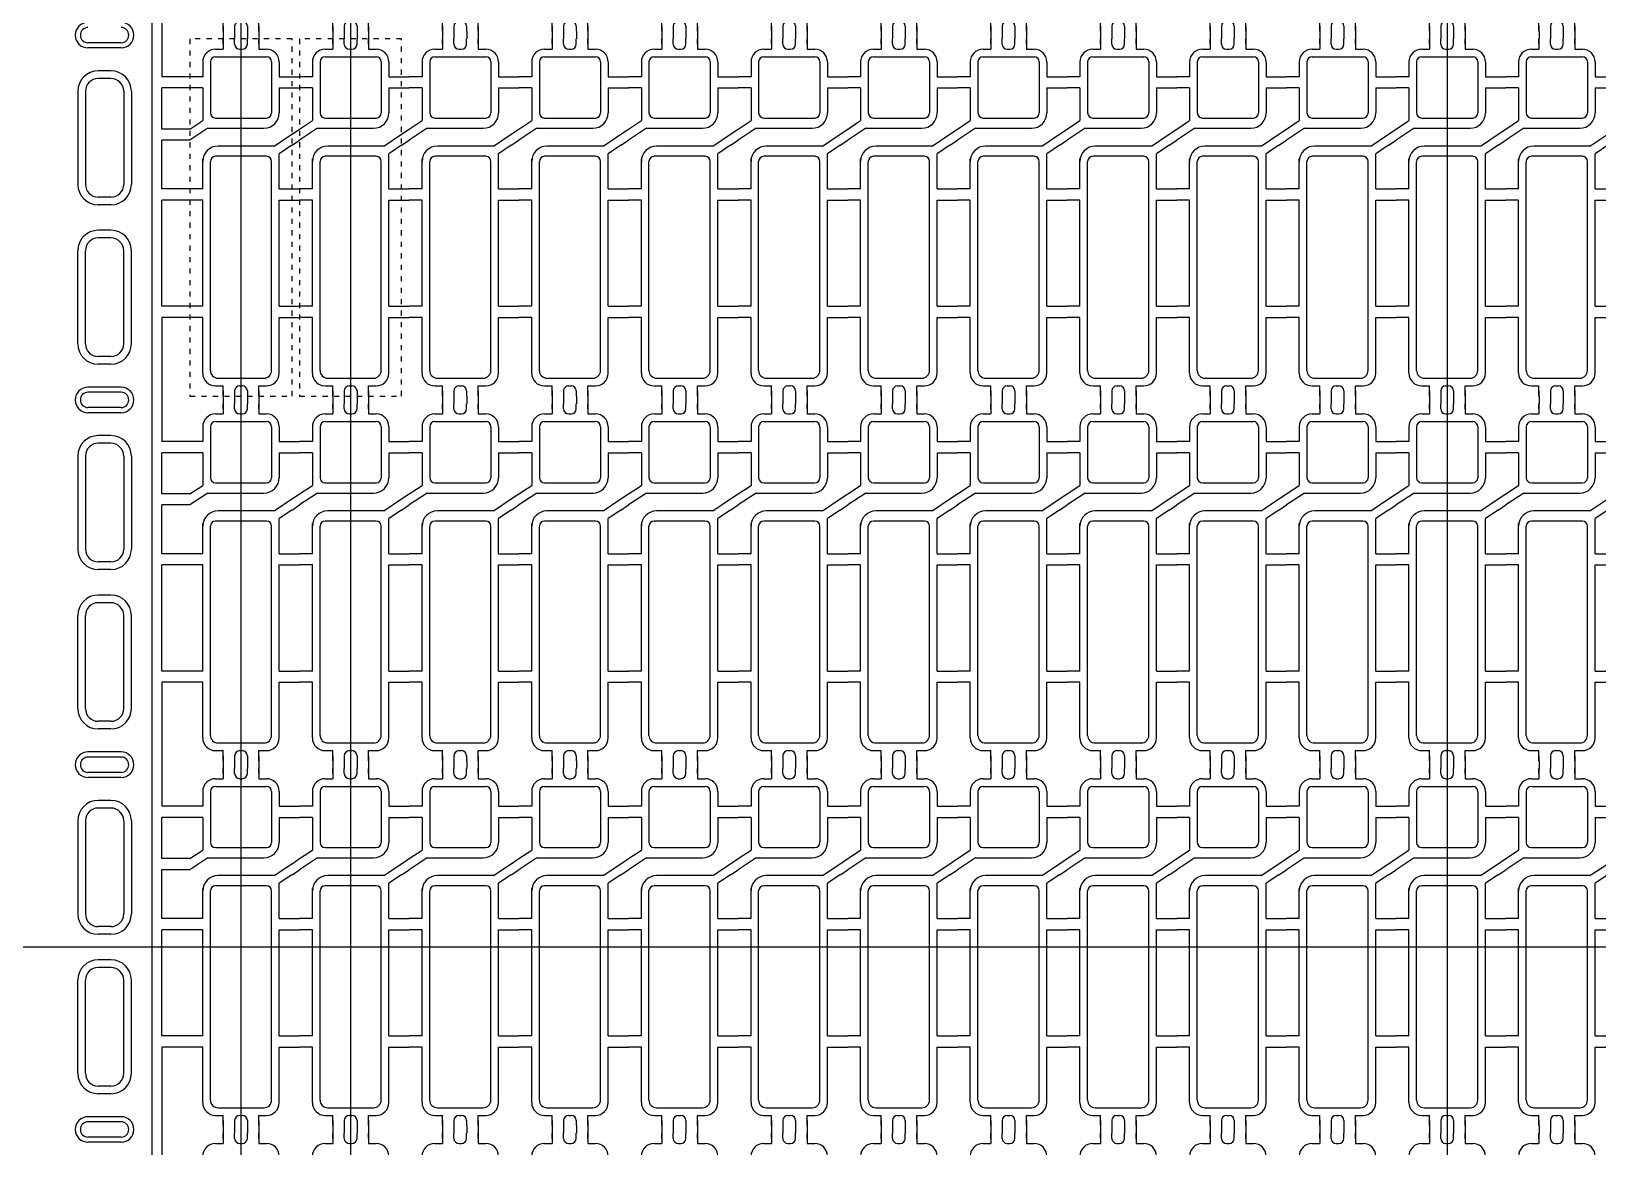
# Model space of a CAD drawing. Header units: millimetres. Extents: x -969 to -640, y 747 to 954.
# Drawn here: x -838.56 to -807.85, y 883.2 to 905.07 of the extents above; entities that cross this region are included whole.
import ezdxf

# ---------------------------------------------------------------- set-up
doc = ezdxf.new("R2010")
doc.units = ezdxf.units.MM
for name, pattern in [('CENTER', [10.16, 6.35, -1.27, 1.27, -1.27]), ('DOT2', [0.125, 0, -0.125]), ('HIDDEN', [1.905, 1.27, -0.635])]:
    doc.linetypes.add(name, pattern=pattern)
for name, color, linetype in [('1', 3, 'Continuous'), ('6', 6, 'Continuous'), ('b etching', 1, 'Continuous'), ('CEN', 8, 'CENTER'), ('HID', 1, 'HIDDEN')]:
    doc.layers.add(name, color=color, linetype=linetype)

# ---------------------------------------------------------------- blocks, each defined once
blk = doc.blocks.new('e1')
at = {"layer": '1', "linetype": 'ByBlock'}
for p, q in [((-947.208, 906.381), (-947.058, 906.381)), ((-946.833, 906.481), (-946.833, 906.581)), ((-946.733, 906.381), (-946.683, 906.381)), ((-946.583, 906.481), (-946.583, 906.581)), ((-947.708, 904.814), (-947.458, 904.981)), ((-947.358, 904.831), (-947.708, 904.597)), ((-946.058, 904.481), (-945.708, 904.714)), ((-945.708, 904.497), (-945.958, 904.331)), ((-947.208, 899.781), (-947.058, 899.781)), ((-946.833, 899.681), (-946.833, 899.581)), ((-946.733, 899.781), (-946.683, 899.781)), ((-946.583, 899.681), (-946.583, 899.581))]:
    blk.add_line(p, q, dxfattribs=at)
at = {"layer": '1'}
for p, q in [((-947.058, 906.581), (-947.058, 906.481)), ((-947.058, 906.481), (-947.058, 906.581)), ((-947.058, 906.581), (-947.058, 906.381)), ((-946.358, 906.581), (-946.358, 906.481)), ((-946.358, 906.481), (-946.358, 906.581)), ((-946.358, 906.581), (-946.358, 906.381)), ((-946.358, 906.381), (-946.208, 906.381)), ((-947.458, 906.131), (-947.458, 905.841)), ((-945.958, 906.131), (-945.958, 905.841)), ((-947.458, 905.841), (-947.708, 905.841)), ((-945.958, 905.841), (-945.708, 905.841)), ((-947.458, 905.621), (-947.708, 905.621)), ((-947.458, 905.621), (-947.458, 904.981)), ((-945.958, 905.621), (-945.958, 905.131)), ((-945.958, 905.621), (-945.708, 905.621)), ((-947.358, 904.831), (-946.258, 904.831)), ((-946.058, 904.481), (-947.158, 904.481)), ((-947.458, 903.641), (-947.458, 904.231)), ((-945.958, 903.641), (-945.958, 904.331)), ((-947.458, 903.641), (-947.708, 903.641)), ((-945.958, 903.641), (-945.708, 903.641)), ((-947.458, 903.421), (-947.708, 903.421)), ((-947.458, 901.341), (-947.458, 903.421)), ((-945.958, 901.341), (-945.958, 903.421)), ((-945.958, 903.421), (-945.708, 903.421)), ((-947.458, 901.341), (-947.708, 901.341)), ((-947.458, 901.121), (-947.708, 901.121)), ((-947.458, 900.031), (-947.458, 901.121)), ((-945.958, 901.341), (-945.708, 901.341)), ((-945.958, 900.031), (-945.958, 901.121)), ((-945.958, 901.121), (-945.708, 901.121)), ((-947.058, 899.581), (-947.058, 899.781)), ((-947.058, 899.581), (-947.058, 899.681)), ((-947.058, 899.681), (-947.058, 899.581)), ((-946.358, 899.781), (-946.208, 899.781)), ((-946.358, 899.581), (-946.358, 899.781)), ((-946.358, 899.581), (-946.358, 899.681)), ((-946.358, 899.681), (-946.358, 899.581))]:
    blk.add_line(p, q, dxfattribs=at)
for centre, radius, start, end in [((-947.208, 906.131), 0.25, 90, 180), ((-946.208, 906.131), 0.25, 0, 90), ((-946.258, 905.131), 0.3, 270, 0), ((-947.158, 904.181), 0.3, 90, 180), ((-947.208, 900.031), 0.25, 180, 270), ((-946.208, 900.031), 0.25, 270, 0)]:
    blk.add_arc(centre, radius, start, end, dxfattribs=at)
at = {"layer": '1', "linetype": 'ByBlock'}
for centre, start, end in [((-946.733, 906.481), 180, 270), ((-946.683, 906.481), 270, 0), ((-946.733, 899.681), 90, 180), ((-946.683, 899.681), 0, 90)]:
    blk.add_arc(centre, 0.1, start, end, dxfattribs=at)
blk = doc.blocks.new('e2')
at = {"layer": 'b etching', "linetype": 'ByBlock'}
for p, q in [((-947.308, 906.131), (-947.308, 905.131)), ((-947.208, 906.231), (-946.208, 906.231)), ((-946.108, 906.131), (-946.108, 905.131)), ((-947.208, 905.031), (-946.208, 905.031)), ((-947.308, 900.081), (-947.308, 904.181)), ((-946.208, 904.281), (-947.208, 904.281)), ((-946.108, 900.081), (-946.108, 904.181)), ((-947.158, 899.931), (-946.258, 899.931))]:
    blk.add_line(p, q, dxfattribs=at)
for centre, radius, start, end in [((-947.208, 906.131), 0.1, 90, 180), ((-946.208, 906.131), 0.1, 360, 90), ((-947.208, 905.131), 0.1, 180, 270), ((-946.208, 905.131), 0.1, 270, 360), ((-947.208, 904.181), 0.1, 90, 180), ((-946.208, 904.181), 0.1, 0, 90), ((-947.158, 900.081), 0.15, 180, 270), ((-946.258, 900.081), 0.15, 270, 0)]:
    blk.add_arc(centre, radius, start, end, dxfattribs=at)

msp = doc.modelspace()

# ---------------------------------------------------------------- linework, layer by layer
at = {"layer": '1', "linetype": 'ByBlock'}
for p, q in [((-835.9986804, 906.60640189), (-835.9986804, 904.17640189)), ((-834.7986804, 905.06640189), (-834.7986804, 904.91640189)), ((-834.5736804, 905.06640189), (-834.5736804, 904.91640189)), ((-834.3236804, 905.06640189), (-834.3236804, 904.91640189)), ((-834.0986804, 905.06640189), (-834.0986804, 904.91640189)), ((-832.6486804, 905.06640189), (-832.6486804, 904.91640189)), ((-832.4236804, 905.06640189), (-832.4236804, 904.91640189)), ((-832.1736804, 905.06640189), (-832.1736804, 904.91640189)), ((-831.9486804, 905.06640189), (-831.9486804, 904.91640189)), ((-830.4986804, 905.06640189), (-830.4986804, 904.91640189)), ((-830.2736804, 905.06640189), (-830.2736804, 904.91640189)), ((-830.0236804, 905.06640189), (-830.0236804, 904.91640189)), ((-829.7986804, 905.06640189), (-829.7986804, 904.91640189)), ((-828.3486804, 905.06640189), (-828.3486804, 904.91640189)), ((-828.1236804, 905.06640189), (-828.1236804, 904.91640189)), ((-827.8736804, 905.06640189), (-827.8736804, 904.91640189)), ((-827.6486804, 905.06640189), (-827.6486804, 904.91640189)), ((-826.1986804, 905.06640189), (-826.1986804, 904.91640189)), ((-825.9736804, 905.06640189), (-825.9736804, 904.91640189)), ((-825.7236804, 905.06640189), (-825.7236804, 904.91640189)), ((-825.4986804, 905.06640189), (-825.4986804, 904.91640189)), ((-824.0486804, 905.06640189), (-824.0486804, 904.91640189)), ((-823.8236804, 905.06640189), (-823.8236804, 904.91640189)), ((-823.5736804, 905.06640189), (-823.5736804, 904.91640189)), ((-823.3486804, 905.06640189), (-823.3486804, 904.91640189)), ((-821.8986804, 905.06640189), (-821.8986804, 904.91640189)), ((-821.6736804, 905.06640189), (-821.6736804, 904.91640189)), ((-821.4236804, 905.06640189), (-821.4236804, 904.91640189)), ((-821.1986804, 905.06640189), (-821.1986804, 904.91640189)), ((-819.7486804, 905.06640189), (-819.7486804, 904.91640189)), ((-819.5236804, 905.06640189), (-819.5236804, 904.91640189)), ((-819.2736804, 905.06640189), (-819.2736804, 904.91640189)), ((-819.0486804, 905.06640189), (-819.0486804, 904.91640189)), ((-817.5986804, 905.06640189), (-817.5986804, 904.91640189)), ((-817.3736804, 905.06640189), (-817.3736804, 904.91640189)), ((-817.1236804, 905.06640189), (-817.1236804, 904.91640189)), ((-816.8986804, 905.06640189), (-816.8986804, 904.91640189)), ((-815.4486804, 905.06640189), (-815.4486804, 904.91640189)), ((-815.2236804, 905.06640189), (-815.2236804, 904.91640189)), ((-814.9736804, 905.06640189), (-814.9736804, 904.91640189)), ((-814.7486804, 905.06640189), (-814.7486804, 904.91640189)), ((-813.2986804, 905.06640189), (-813.2986804, 904.91640189)), ((-813.0736804, 905.06640189), (-813.0736804, 904.91640189)), ((-812.8236804, 905.06640189), (-812.8236804, 904.91640189)), ((-812.5986804, 905.06640189), (-812.5986804, 904.91640189)), ((-811.1486804, 905.06640189), (-811.1486804, 904.91640189)), ((-810.9236804, 905.06640189), (-810.9236804, 904.91640189)), ((-810.6736804, 905.06640189), (-810.6736804, 904.91640189)), ((-810.4486804, 905.06640189), (-810.4486804, 904.91640189)), ((-808.9986804, 905.06640189), (-808.9986804, 904.91640189)), ((-808.7736804, 905.06640189), (-808.7736804, 904.91640189)), ((-808.5236804, 905.06640189), (-808.5236804, 904.91640189)), ((-808.2986804, 905.06640189), (-808.2986804, 904.91640189)), ((-835.4486804, 904.17640189), (-835.9986804, 904.17640189)), ((-833.4486804, 904.17640189), (-833.2986804, 904.17640189)), ((-831.2986804, 904.17640189), (-831.1486804, 904.17640189)), ((-829.1486804, 904.17640189), (-828.9986804, 904.17640189)), ((-826.9986804, 904.17640189), (-826.8486804, 904.17640189)), ((-824.8486804, 904.17640189), (-824.6986804, 904.17640189)), ((-822.6986804, 904.17640189), (-822.5486804, 904.17640189)), ((-820.5486804, 904.17640189), (-820.3986804, 904.17640189)), ((-818.3986804, 904.17640189), (-818.2486804, 904.17640189)), ((-816.2486804, 904.17640189), (-816.0986804, 904.17640189)), ((-814.0986804, 904.17640189), (-813.9486804, 904.17640189)), ((-811.9486804, 904.17640189), (-811.7986804, 904.17640189)), ((-809.7986804, 904.17640189), (-809.6486804, 904.17640189)), ((-835.4486804, 903.95640189), (-835.9986804, 903.95640189)), ((-835.9986804, 903.14973522), (-835.9986804, 903.95640189)), ((-833.4486804, 903.95640189), (-833.2986804, 903.95640189)), ((-831.2986804, 903.95640189), (-831.1486804, 903.95640189)), ((-829.1486804, 903.95640189), (-828.9986804, 903.95640189)), ((-826.9986804, 903.95640189), (-826.8486804, 903.95640189)), ((-824.8486804, 903.95640189), (-824.6986804, 903.95640189)), ((-822.6986804, 903.95640189), (-822.5486804, 903.95640189)), ((-820.5486804, 903.95640189), (-820.3986804, 903.95640189)), ((-818.3986804, 903.95640189), (-818.2486804, 903.95640189)), ((-816.2486804, 903.95640189), (-816.0986804, 903.95640189)), ((-814.0986804, 903.95640189), (-813.9486804, 903.95640189)), ((-811.9486804, 903.95640189), (-811.7986804, 903.95640189)), ((-809.7986804, 903.95640189), (-809.6486804, 903.95640189)), ((-835.4486804, 903.14973522), (-835.9986804, 903.14973522)), ((-835.9986804, 901.97640189), (-835.9986804, 902.93306855)), ((-835.4486804, 902.93306855), (-835.9986804, 902.93306855)), ((-833.4486804, 903.04973522), (-833.2986804, 903.14973522)), ((-833.4486804, 902.83306855), (-833.2986804, 902.93306855)), ((-831.2986804, 903.04973522), (-831.1486804, 903.14973522)), ((-831.2986804, 902.83306855), (-831.1486804, 902.93306855)), ((-829.1486804, 903.04973522), (-828.9986804, 903.14973522)), ((-829.1486804, 902.83306855), (-828.9986804, 902.93306855)), ((-826.9986804, 903.04973522), (-826.8486804, 903.14973522)), ((-826.9986804, 902.83306855), (-826.8486804, 902.93306855)), ((-824.8486804, 903.04973522), (-824.6986804, 903.14973522)), ((-824.8486804, 902.83306855), (-824.6986804, 902.93306855)), ((-822.6986804, 903.04973522), (-822.5486804, 903.14973522)), ((-822.6986804, 902.83306855), (-822.5486804, 902.93306855)), ((-820.5486804, 903.04973522), (-820.3986804, 903.14973522)), ((-820.5486804, 902.83306855), (-820.3986804, 902.93306855)), ((-818.3986804, 903.04973522), (-818.2486804, 903.14973522)), ((-818.3986804, 902.83306855), (-818.2486804, 902.93306855)), ((-816.2486804, 903.04973522), (-816.0986804, 903.14973522)), ((-816.2486804, 902.83306855), (-816.0986804, 902.93306855)), ((-814.0986804, 903.04973522), (-813.9486804, 903.14973522)), ((-814.0986804, 902.83306855), (-813.9486804, 902.93306855)), ((-811.9486804, 903.04973522), (-811.7986804, 903.14973522)), ((-811.9486804, 902.83306855), (-811.7986804, 902.93306855)), ((-809.7986804, 903.04973522), (-809.6486804, 903.14973522)), ((-809.7986804, 902.83306855), (-809.6486804, 902.93306855)), ((-835.4486804, 901.97640189), (-835.9986804, 901.97640189)), ((-835.9986804, 899.67640189), (-835.9986804, 901.75640189)), ((-835.4486804, 901.75640189), (-835.9986804, 901.75640189)), ((-833.4486804, 901.97640189), (-833.2986804, 901.97640189)), ((-833.4486804, 901.75640189), (-833.2986804, 901.75640189)), ((-831.2986804, 901.97640189), (-831.1486804, 901.97640189)), ((-831.2986804, 901.75640189), (-831.1486804, 901.75640189)), ((-829.1486804, 901.97640189), (-828.9986804, 901.97640189)), ((-829.1486804, 901.75640189), (-828.9986804, 901.75640189)), ((-826.9986804, 901.97640189), (-826.8486804, 901.97640189)), ((-826.9986804, 901.75640189), (-826.8486804, 901.75640189)), ((-824.8486804, 901.97640189), (-824.6986804, 901.97640189)), ((-824.8486804, 901.75640189), (-824.6986804, 901.75640189)), ((-822.6986804, 901.97640189), (-822.5486804, 901.97640189)), ((-822.6986804, 901.75640189), (-822.5486804, 901.75640189)), ((-820.5486804, 901.97640189), (-820.3986804, 901.97640189)), ((-820.5486804, 901.75640189), (-820.3986804, 901.75640189)), ((-818.3986804, 901.97640189), (-818.2486804, 901.97640189)), ((-818.3986804, 901.75640189), (-818.2486804, 901.75640189)), ((-816.2486804, 901.97640189), (-816.0986804, 901.97640189)), ((-816.2486804, 901.75640189), (-816.0986804, 901.75640189)), ((-814.0986804, 901.97640189), (-813.9486804, 901.97640189)), ((-814.0986804, 901.75640189), (-813.9486804, 901.75640189)), ((-811.9486804, 901.97640189), (-811.7986804, 901.97640189)), ((-811.9486804, 901.75640189), (-811.7986804, 901.75640189)), ((-809.7986804, 901.97640189), (-809.6486804, 901.97640189)), ((-809.7986804, 901.75640189), (-809.6486804, 901.75640189)), ((-835.4486804, 899.67640189), (-835.9986804, 899.67640189)), ((-833.4486804, 899.67640189), (-833.2986804, 899.67640189)), ((-831.2986804, 899.67640189), (-831.1486804, 899.67640189)), ((-829.1486804, 899.67640189), (-828.9986804, 899.67640189)), ((-826.9986804, 899.67640189), (-826.8486804, 899.67640189)), ((-824.8486804, 899.67640189), (-824.6986804, 899.67640189)), ((-822.6986804, 899.67640189), (-822.5486804, 899.67640189)), ((-820.5486804, 899.67640189), (-820.3986804, 899.67640189)), ((-818.3986804, 899.67640189), (-818.2486804, 899.67640189)), ((-816.2486804, 899.67640189), (-816.0986804, 899.67640189)), ((-814.0986804, 899.67640189), (-813.9486804, 899.67640189)), ((-811.9486804, 899.67640189), (-811.7986804, 899.67640189)), ((-809.7986804, 899.67640189), (-809.6486804, 899.67640189)), ((-835.4486804, 899.45640189), (-835.9986804, 899.45640189)), ((-835.9986804, 899.45640189), (-835.9986804, 897.02640189)), ((-833.4486804, 899.45640189), (-833.2986804, 899.45640189)), ((-831.2986804, 899.45640189), (-831.1486804, 899.45640189)), ((-829.1486804, 899.45640189), (-828.9986804, 899.45640189)), ((-826.9986804, 899.45640189), (-826.8486804, 899.45640189)), ((-824.8486804, 899.45640189), (-824.6986804, 899.45640189)), ((-822.6986804, 899.45640189), (-822.5486804, 899.45640189)), ((-820.5486804, 899.45640189), (-820.3986804, 899.45640189)), ((-818.3986804, 899.45640189), (-818.2486804, 899.45640189)), ((-816.2486804, 899.45640189), (-816.0986804, 899.45640189)), ((-814.0986804, 899.45640189), (-813.9486804, 899.45640189)), ((-811.9486804, 899.45640189), (-811.7986804, 899.45640189)), ((-809.7986804, 899.45640189), (-809.6486804, 899.45640189)), ((-834.7986804, 897.91640189), (-834.7986804, 897.76640189)), ((-834.5736804, 897.91640189), (-834.5736804, 897.76640189)), ((-834.3236804, 897.91640189), (-834.3236804, 897.76640189)), ((-834.0986804, 897.91640189), (-834.0986804, 897.76640189)), ((-832.6486804, 897.91640189), (-832.6486804, 897.76640189)), ((-832.4236804, 897.91640189), (-832.4236804, 897.76640189)), ((-832.1736804, 897.91640189), (-832.1736804, 897.76640189)), ((-831.9486804, 897.91640189), (-831.9486804, 897.76640189)), ((-830.4986804, 897.91640189), (-830.4986804, 897.76640189)), ((-830.2736804, 897.91640189), (-830.2736804, 897.76640189)), ((-830.0236804, 897.91640189), (-830.0236804, 897.76640189)), ((-829.7986804, 897.91640189), (-829.7986804, 897.76640189)), ((-828.3486804, 897.91640189), (-828.3486804, 897.76640189)), ((-828.1236804, 897.91640189), (-828.1236804, 897.76640189)), ((-827.8736804, 897.91640189), (-827.8736804, 897.76640189)), ((-827.6486804, 897.91640189), (-827.6486804, 897.76640189)), ((-826.1986804, 897.91640189), (-826.1986804, 897.76640189)), ((-825.9736804, 897.91640189), (-825.9736804, 897.76640189)), ((-825.7236804, 897.91640189), (-825.7236804, 897.76640189)), ((-825.4986804, 897.91640189), (-825.4986804, 897.76640189)), ((-824.0486804, 897.91640189), (-824.0486804, 897.76640189)), ((-823.8236804, 897.91640189), (-823.8236804, 897.76640189)), ((-823.5736804, 897.91640189), (-823.5736804, 897.76640189)), ((-823.3486804, 897.91640189), (-823.3486804, 897.76640189)), ((-821.8986804, 897.91640189), (-821.8986804, 897.76640189)), ((-821.6736804, 897.91640189), (-821.6736804, 897.76640189)), ((-821.4236804, 897.91640189), (-821.4236804, 897.76640189)), ((-821.1986804, 897.91640189), (-821.1986804, 897.76640189)), ((-819.7486804, 897.91640189), (-819.7486804, 897.76640189)), ((-819.5236804, 897.91640189), (-819.5236804, 897.76640189)), ((-819.2736804, 897.91640189), (-819.2736804, 897.76640189)), ((-819.0486804, 897.91640189), (-819.0486804, 897.76640189)), ((-817.5986804, 897.91640189), (-817.5986804, 897.76640189)), ((-817.3736804, 897.91640189), (-817.3736804, 897.76640189)), ((-817.1236804, 897.91640189), (-817.1236804, 897.76640189)), ((-816.8986804, 897.91640189), (-816.8986804, 897.76640189)), ((-815.4486804, 897.91640189), (-815.4486804, 897.76640189)), ((-815.2236804, 897.91640189), (-815.2236804, 897.76640189)), ((-814.9736804, 897.91640189), (-814.9736804, 897.76640189)), ((-814.7486804, 897.91640189), (-814.7486804, 897.76640189)), ((-813.2986804, 897.91640189), (-813.2986804, 897.76640189)), ((-813.0736804, 897.91640189), (-813.0736804, 897.76640189)), ((-812.8236804, 897.91640189), (-812.8236804, 897.76640189)), ((-812.5986804, 897.91640189), (-812.5986804, 897.76640189)), ((-811.1486804, 897.91640189), (-811.1486804, 897.76640189)), ((-810.9236804, 897.91640189), (-810.9236804, 897.76640189)), ((-810.6736804, 897.91640189), (-810.6736804, 897.76640189)), ((-810.4486804, 897.91640189), (-810.4486804, 897.76640189)), ((-808.9986804, 897.91640189), (-808.9986804, 897.76640189)), ((-808.7736804, 897.91640189), (-808.7736804, 897.76640189)), ((-808.5236804, 897.91640189), (-808.5236804, 897.76640189)), ((-808.2986804, 897.91640189), (-808.2986804, 897.76640189)), ((-835.4486804, 897.02640189), (-835.9986804, 897.02640189)), ((-835.4486804, 896.80640189), (-835.9986804, 896.80640189)), ((-835.9986804, 895.99973522), (-835.9986804, 896.80640189)), ((-833.4486804, 897.02640189), (-833.2986804, 897.02640189)), ((-833.4486804, 896.80640189), (-833.2986804, 896.80640189)), ((-831.2986804, 897.02640189), (-831.1486804, 897.02640189)), ((-831.2986804, 896.80640189), (-831.1486804, 896.80640189)), ((-829.1486804, 897.02640189), (-828.9986804, 897.02640189)), ((-829.1486804, 896.80640189), (-828.9986804, 896.80640189)), ((-826.9986804, 897.02640189), (-826.8486804, 897.02640189)), ((-826.9986804, 896.80640189), (-826.8486804, 896.80640189)), ((-824.8486804, 897.02640189), (-824.6986804, 897.02640189)), ((-824.8486804, 896.80640189), (-824.6986804, 896.80640189)), ((-822.6986804, 897.02640189), (-822.5486804, 897.02640189)), ((-822.6986804, 896.80640189), (-822.5486804, 896.80640189)), ((-820.5486804, 897.02640189), (-820.3986804, 897.02640189)), ((-820.5486804, 896.80640189), (-820.3986804, 896.80640189)), ((-818.3986804, 897.02640189), (-818.2486804, 897.02640189)), ((-818.3986804, 896.80640189), (-818.2486804, 896.80640189)), ((-816.2486804, 897.02640189), (-816.0986804, 897.02640189)), ((-816.2486804, 896.80640189), (-816.0986804, 896.80640189)), ((-814.0986804, 897.02640189), (-813.9486804, 897.02640189)), ((-814.0986804, 896.80640189), (-813.9486804, 896.80640189)), ((-811.9486804, 897.02640189), (-811.7986804, 897.02640189)), ((-811.9486804, 896.80640189), (-811.7986804, 896.80640189)), ((-809.7986804, 897.02640189), (-809.6486804, 897.02640189)), ((-809.7986804, 896.80640189), (-809.6486804, 896.80640189)), ((-835.4486804, 895.99973522), (-835.9986804, 895.99973522)), ((-833.4486804, 895.89973522), (-833.2986804, 895.99973522)), ((-831.2986804, 895.89973522), (-831.1486804, 895.99973522)), ((-829.1486804, 895.89973522), (-828.9986804, 895.99973522)), ((-826.9986804, 895.89973522), (-826.8486804, 895.99973522)), ((-824.8486804, 895.89973522), (-824.6986804, 895.99973522)), ((-822.6986804, 895.89973522), (-822.5486804, 895.99973522)), ((-820.5486804, 895.89973522), (-820.3986804, 895.99973522)), ((-818.3986804, 895.89973522), (-818.2486804, 895.99973522)), ((-816.2486804, 895.89973522), (-816.0986804, 895.99973522)), ((-814.0986804, 895.89973522), (-813.9486804, 895.99973522)), ((-811.9486804, 895.89973522), (-811.7986804, 895.99973522)), ((-809.7986804, 895.89973522), (-809.6486804, 895.99973522)), ((-835.9986804, 894.82640189), (-835.9986804, 895.78306855)), ((-835.4486804, 895.78306855), (-835.9986804, 895.78306855)), ((-833.4486804, 895.68306855), (-833.2986804, 895.78306855)), ((-831.2986804, 895.68306855), (-831.1486804, 895.78306855)), ((-829.1486804, 895.68306855), (-828.9986804, 895.78306855)), ((-826.9986804, 895.68306855), (-826.8486804, 895.78306855)), ((-824.8486804, 895.68306855), (-824.6986804, 895.78306855)), ((-822.6986804, 895.68306855), (-822.5486804, 895.78306855)), ((-820.5486804, 895.68306855), (-820.3986804, 895.78306855)), ((-818.3986804, 895.68306855), (-818.2486804, 895.78306855)), ((-816.2486804, 895.68306855), (-816.0986804, 895.78306855)), ((-814.0986804, 895.68306855), (-813.9486804, 895.78306855)), ((-811.9486804, 895.68306855), (-811.7986804, 895.78306855)), ((-809.7986804, 895.68306855), (-809.6486804, 895.78306855)), ((-835.4486804, 894.82640189), (-835.9986804, 894.82640189)), ((-833.4486804, 894.82640189), (-833.2986804, 894.82640189)), ((-831.2986804, 894.82640189), (-831.1486804, 894.82640189)), ((-829.1486804, 894.82640189), (-828.9986804, 894.82640189)), ((-826.9986804, 894.82640189), (-826.8486804, 894.82640189)), ((-824.8486804, 894.82640189), (-824.6986804, 894.82640189)), ((-822.6986804, 894.82640189), (-822.5486804, 894.82640189)), ((-820.5486804, 894.82640189), (-820.3986804, 894.82640189)), ((-818.3986804, 894.82640189), (-818.2486804, 894.82640189)), ((-816.2486804, 894.82640189), (-816.0986804, 894.82640189)), ((-814.0986804, 894.82640189), (-813.9486804, 894.82640189)), ((-811.9486804, 894.82640189), (-811.7986804, 894.82640189)), ((-809.7986804, 894.82640189), (-809.6486804, 894.82640189)), ((-835.9986804, 892.52640189), (-835.9986804, 894.60640189)), ((-835.4486804, 894.60640189), (-835.9986804, 894.60640189)), ((-833.4486804, 894.60640189), (-833.2986804, 894.60640189)), ((-831.2986804, 894.60640189), (-831.1486804, 894.60640189)), ((-829.1486804, 894.60640189), (-828.9986804, 894.60640189)), ((-826.9986804, 894.60640189), (-826.8486804, 894.60640189)), ((-824.8486804, 894.60640189), (-824.6986804, 894.60640189)), ((-822.6986804, 894.60640189), (-822.5486804, 894.60640189)), ((-820.5486804, 894.60640189), (-820.3986804, 894.60640189)), ((-818.3986804, 894.60640189), (-818.2486804, 894.60640189)), ((-816.2486804, 894.60640189), (-816.0986804, 894.60640189)), ((-814.0986804, 894.60640189), (-813.9486804, 894.60640189)), ((-811.9486804, 894.60640189), (-811.7986804, 894.60640189)), ((-809.7986804, 894.60640189), (-809.6486804, 894.60640189)), ((-835.4486804, 892.52640189), (-835.9986804, 892.52640189)), ((-833.4486804, 892.52640189), (-833.2986804, 892.52640189)), ((-831.2986804, 892.52640189), (-831.1486804, 892.52640189)), ((-829.1486804, 892.52640189), (-828.9986804, 892.52640189)), ((-826.9986804, 892.52640189), (-826.8486804, 892.52640189)), ((-824.8486804, 892.52640189), (-824.6986804, 892.52640189)), ((-822.6986804, 892.52640189), (-822.5486804, 892.52640189)), ((-820.5486804, 892.52640189), (-820.3986804, 892.52640189)), ((-818.3986804, 892.52640189), (-818.2486804, 892.52640189)), ((-816.2486804, 892.52640189), (-816.0986804, 892.52640189)), ((-814.0986804, 892.52640189), (-813.9486804, 892.52640189)), ((-811.9486804, 892.52640189), (-811.7986804, 892.52640189)), ((-809.7986804, 892.52640189), (-809.6486804, 892.52640189)), ((-835.4486804, 892.30640189), (-835.9986804, 892.30640189)), ((-835.9986804, 892.30640189), (-835.9986804, 889.87640189)), ((-833.4486804, 892.30640189), (-833.2986804, 892.30640189)), ((-831.2986804, 892.30640189), (-831.1486804, 892.30640189)), ((-829.1486804, 892.30640189), (-828.9986804, 892.30640189)), ((-826.9986804, 892.30640189), (-826.8486804, 892.30640189)), ((-824.8486804, 892.30640189), (-824.6986804, 892.30640189)), ((-822.6986804, 892.30640189), (-822.5486804, 892.30640189)), ((-820.5486804, 892.30640189), (-820.3986804, 892.30640189)), ((-818.3986804, 892.30640189), (-818.2486804, 892.30640189)), ((-816.2486804, 892.30640189), (-816.0986804, 892.30640189)), ((-814.0986804, 892.30640189), (-813.9486804, 892.30640189)), ((-811.9486804, 892.30640189), (-811.7986804, 892.30640189)), ((-809.7986804, 892.30640189), (-809.6486804, 892.30640189)), ((-834.7986804, 890.76640189), (-834.7986804, 890.61640189)), ((-834.5736804, 890.76640189), (-834.5736804, 890.61640189)), ((-834.3236804, 890.76640189), (-834.3236804, 890.61640189)), ((-834.0986804, 890.76640189), (-834.0986804, 890.61640189)), ((-832.6486804, 890.76640189), (-832.6486804, 890.61640189)), ((-832.4236804, 890.76640189), (-832.4236804, 890.61640189)), ((-832.1736804, 890.76640189), (-832.1736804, 890.61640189)), ((-831.9486804, 890.76640189), (-831.9486804, 890.61640189)), ((-830.4986804, 890.76640189), (-830.4986804, 890.61640189)), ((-830.2736804, 890.76640189), (-830.2736804, 890.61640189)), ((-830.0236804, 890.76640189), (-830.0236804, 890.61640189)), ((-829.7986804, 890.76640189), (-829.7986804, 890.61640189)), ((-828.3486804, 890.76640189), (-828.3486804, 890.61640189)), ((-828.1236804, 890.76640189), (-828.1236804, 890.61640189)), ((-827.8736804, 890.76640189), (-827.8736804, 890.61640189)), ((-827.6486804, 890.76640189), (-827.6486804, 890.61640189)), ((-826.1986804, 890.76640189), (-826.1986804, 890.61640189)), ((-825.9736804, 890.76640189), (-825.9736804, 890.61640189)), ((-825.7236804, 890.76640189), (-825.7236804, 890.61640189)), ((-825.4986804, 890.76640189), (-825.4986804, 890.61640189)), ((-824.0486804, 890.76640189), (-824.0486804, 890.61640189)), ((-823.8236804, 890.76640189), (-823.8236804, 890.61640189)), ((-823.5736804, 890.76640189), (-823.5736804, 890.61640189)), ((-823.3486804, 890.76640189), (-823.3486804, 890.61640189)), ((-821.8986804, 890.76640189), (-821.8986804, 890.61640189)), ((-821.6736804, 890.76640189), (-821.6736804, 890.61640189)), ((-821.4236804, 890.76640189), (-821.4236804, 890.61640189)), ((-821.1986804, 890.76640189), (-821.1986804, 890.61640189)), ((-819.7486804, 890.76640189), (-819.7486804, 890.61640189)), ((-819.5236804, 890.76640189), (-819.5236804, 890.61640189)), ((-819.2736804, 890.76640189), (-819.2736804, 890.61640189)), ((-819.0486804, 890.76640189), (-819.0486804, 890.61640189)), ((-817.5986804, 890.76640189), (-817.5986804, 890.61640189)), ((-817.3736804, 890.76640189), (-817.3736804, 890.61640189)), ((-817.1236804, 890.76640189), (-817.1236804, 890.61640189)), ((-816.8986804, 890.76640189), (-816.8986804, 890.61640189)), ((-815.4486804, 890.76640189), (-815.4486804, 890.61640189)), ((-815.2236804, 890.76640189), (-815.2236804, 890.61640189)), ((-814.9736804, 890.76640189), (-814.9736804, 890.61640189)), ((-814.7486804, 890.76640189), (-814.7486804, 890.61640189)), ((-813.2986804, 890.76640189), (-813.2986804, 890.61640189)), ((-813.0736804, 890.76640189), (-813.0736804, 890.61640189)), ((-812.8236804, 890.76640189), (-812.8236804, 890.61640189)), ((-812.5986804, 890.76640189), (-812.5986804, 890.61640189)), ((-811.1486804, 890.76640189), (-811.1486804, 890.61640189)), ((-810.9236804, 890.76640189), (-810.9236804, 890.61640189)), ((-810.6736804, 890.76640189), (-810.6736804, 890.61640189)), ((-810.4486804, 890.76640189), (-810.4486804, 890.61640189)), ((-808.9986804, 890.76640189), (-808.9986804, 890.61640189)), ((-808.7736804, 890.76640189), (-808.7736804, 890.61640189)), ((-808.5236804, 890.76640189), (-808.5236804, 890.61640189)), ((-808.2986804, 890.76640189), (-808.2986804, 890.61640189)), ((-835.4486804, 889.87640189), (-835.9986804, 889.87640189)), ((-833.4486804, 889.87640189), (-833.2986804, 889.87640189)), ((-831.2986804, 889.87640189), (-831.1486804, 889.87640189)), ((-829.1486804, 889.87640189), (-828.9986804, 889.87640189)), ((-826.9986804, 889.87640189), (-826.8486804, 889.87640189)), ((-824.8486804, 889.87640189), (-824.6986804, 889.87640189)), ((-822.6986804, 889.87640189), (-822.5486804, 889.87640189)), ((-820.5486804, 889.87640189), (-820.3986804, 889.87640189)), ((-818.3986804, 889.87640189), (-818.2486804, 889.87640189)), ((-816.2486804, 889.87640189), (-816.0986804, 889.87640189)), ((-814.0986804, 889.87640189), (-813.9486804, 889.87640189)), ((-811.9486804, 889.87640189), (-811.7986804, 889.87640189)), ((-809.7986804, 889.87640189), (-809.6486804, 889.87640189)), ((-835.4486804, 889.65640189), (-835.9986804, 889.65640189)), ((-835.9986804, 888.84973522), (-835.9986804, 889.65640189)), ((-833.4486804, 889.65640189), (-833.2986804, 889.65640189)), ((-831.2986804, 889.65640189), (-831.1486804, 889.65640189)), ((-829.1486804, 889.65640189), (-828.9986804, 889.65640189)), ((-826.9986804, 889.65640189), (-826.8486804, 889.65640189)), ((-824.8486804, 889.65640189), (-824.6986804, 889.65640189)), ((-822.6986804, 889.65640189), (-822.5486804, 889.65640189)), ((-820.5486804, 889.65640189), (-820.3986804, 889.65640189)), ((-818.3986804, 889.65640189), (-818.2486804, 889.65640189)), ((-816.2486804, 889.65640189), (-816.0986804, 889.65640189)), ((-814.0986804, 889.65640189), (-813.9486804, 889.65640189)), ((-811.9486804, 889.65640189), (-811.7986804, 889.65640189)), ((-809.7986804, 889.65640189), (-809.6486804, 889.65640189)), ((-835.4486804, 888.84973522), (-835.9986804, 888.84973522)), ((-833.4486804, 888.74973522), (-833.2986804, 888.84973522)), ((-831.2986804, 888.74973522), (-831.1486804, 888.84973522)), ((-829.1486804, 888.74973522), (-828.9986804, 888.84973522)), ((-826.9986804, 888.74973522), (-826.8486804, 888.84973522)), ((-824.8486804, 888.74973522), (-824.6986804, 888.84973522)), ((-822.6986804, 888.74973522), (-822.5486804, 888.84973522)), ((-820.5486804, 888.74973522), (-820.3986804, 888.84973522)), ((-818.3986804, 888.74973522), (-818.2486804, 888.84973522)), ((-816.2486804, 888.74973522), (-816.0986804, 888.84973522)), ((-814.0986804, 888.74973522), (-813.9486804, 888.84973522)), ((-811.9486804, 888.74973522), (-811.7986804, 888.84973522)), ((-809.7986804, 888.74973522), (-809.6486804, 888.84973522)), ((-835.9986804, 887.67640189), (-835.9986804, 888.63306855)), ((-835.4486804, 888.63306855), (-835.9986804, 888.63306855)), ((-833.4486804, 888.53306855), (-833.2986804, 888.63306855)), ((-831.2986804, 888.53306855), (-831.1486804, 888.63306855)), ((-829.1486804, 888.53306855), (-828.9986804, 888.63306855)), ((-826.9986804, 888.53306855), (-826.8486804, 888.63306855)), ((-824.8486804, 888.53306855), (-824.6986804, 888.63306855)), ((-822.6986804, 888.53306855), (-822.5486804, 888.63306855)), ((-820.5486804, 888.53306855), (-820.3986804, 888.63306855)), ((-818.3986804, 888.53306855), (-818.2486804, 888.63306855)), ((-816.2486804, 888.53306855), (-816.0986804, 888.63306855)), ((-814.0986804, 888.53306855), (-813.9486804, 888.63306855)), ((-811.9486804, 888.53306855), (-811.7986804, 888.63306855)), ((-809.7986804, 888.53306855), (-809.6486804, 888.63306855)), ((-835.4486804, 887.67640189), (-835.9986804, 887.67640189)), ((-833.4486804, 887.67640189), (-833.2986804, 887.67640189)), ((-831.2986804, 887.67640189), (-831.1486804, 887.67640189)), ((-829.1486804, 887.67640189), (-828.9986804, 887.67640189)), ((-826.9986804, 887.67640189), (-826.8486804, 887.67640189)), ((-824.8486804, 887.67640189), (-824.6986804, 887.67640189)), ((-822.6986804, 887.67640189), (-822.5486804, 887.67640189)), ((-820.5486804, 887.67640189), (-820.3986804, 887.67640189)), ((-818.3986804, 887.67640189), (-818.2486804, 887.67640189)), ((-816.2486804, 887.67640189), (-816.0986804, 887.67640189)), ((-814.0986804, 887.67640189), (-813.9486804, 887.67640189)), ((-811.9486804, 887.67640189), (-811.7986804, 887.67640189)), ((-809.7986804, 887.67640189), (-809.6486804, 887.67640189)), ((-835.9986804, 885.37640189), (-835.9986804, 887.45640189)), ((-835.4486804, 887.45640189), (-835.9986804, 887.45640189)), ((-833.4486804, 887.45640189), (-833.2986804, 887.45640189)), ((-831.2986804, 887.45640189), (-831.1486804, 887.45640189)), ((-829.1486804, 887.45640189), (-828.9986804, 887.45640189)), ((-826.9986804, 887.45640189), (-826.8486804, 887.45640189)), ((-824.8486804, 887.45640189), (-824.6986804, 887.45640189)), ((-822.6986804, 887.45640189), (-822.5486804, 887.45640189)), ((-820.5486804, 887.45640189), (-820.3986804, 887.45640189)), ((-818.3986804, 887.45640189), (-818.2486804, 887.45640189)), ((-816.2486804, 887.45640189), (-816.0986804, 887.45640189)), ((-814.0986804, 887.45640189), (-813.9486804, 887.45640189)), ((-811.9486804, 887.45640189), (-811.7986804, 887.45640189)), ((-809.7986804, 887.45640189), (-809.6486804, 887.45640189)), ((-835.4486804, 885.37640189), (-835.9986804, 885.37640189)), ((-835.4486804, 885.15640189), (-835.9986804, 885.15640189)), ((-835.9986804, 885.15640189), (-835.9986804, 882.72640189)), ((-833.4486804, 885.37640189), (-833.2986804, 885.37640189)), ((-833.4486804, 885.15640189), (-833.2986804, 885.15640189)), ((-831.2986804, 885.37640189), (-831.1486804, 885.37640189)), ((-831.2986804, 885.15640189), (-831.1486804, 885.15640189)), ((-829.1486804, 885.37640189), (-828.9986804, 885.37640189)), ((-829.1486804, 885.15640189), (-828.9986804, 885.15640189)), ((-826.9986804, 885.37640189), (-826.8486804, 885.37640189)), ((-826.9986804, 885.15640189), (-826.8486804, 885.15640189)), ((-824.8486804, 885.37640189), (-824.6986804, 885.37640189)), ((-824.8486804, 885.15640189), (-824.6986804, 885.15640189)), ((-822.6986804, 885.37640189), (-822.5486804, 885.37640189)), ((-822.6986804, 885.15640189), (-822.5486804, 885.15640189)), ((-820.5486804, 885.37640189), (-820.3986804, 885.37640189)), ((-820.5486804, 885.15640189), (-820.3986804, 885.15640189)), ((-818.3986804, 885.37640189), (-818.2486804, 885.37640189)), ((-818.3986804, 885.15640189), (-818.2486804, 885.15640189)), ((-816.2486804, 885.37640189), (-816.0986804, 885.37640189)), ((-816.2486804, 885.15640189), (-816.0986804, 885.15640189)), ((-814.0986804, 885.37640189), (-813.9486804, 885.37640189)), ((-814.0986804, 885.15640189), (-813.9486804, 885.15640189)), ((-811.9486804, 885.37640189), (-811.7986804, 885.37640189)), ((-811.9486804, 885.15640189), (-811.7986804, 885.15640189)), ((-809.7986804, 885.37640189), (-809.6486804, 885.37640189)), ((-809.7986804, 885.15640189), (-809.6486804, 885.15640189)), ((-834.7986804, 883.61640189), (-834.7986804, 883.46640189)), ((-834.5736804, 883.61640189), (-834.5736804, 883.46640189)), ((-834.3236804, 883.61640189), (-834.3236804, 883.46640189)), ((-834.0986804, 883.61640189), (-834.0986804, 883.46640189)), ((-832.6486804, 883.61640189), (-832.6486804, 883.46640189)), ((-832.4236804, 883.61640189), (-832.4236804, 883.46640189)), ((-832.1736804, 883.61640189), (-832.1736804, 883.46640189)), ((-831.9486804, 883.61640189), (-831.9486804, 883.46640189)), ((-830.4986804, 883.61640189), (-830.4986804, 883.46640189)), ((-830.2736804, 883.61640189), (-830.2736804, 883.46640189)), ((-830.0236804, 883.61640189), (-830.0236804, 883.46640189)), ((-829.7986804, 883.61640189), (-829.7986804, 883.46640189)), ((-828.3486804, 883.61640189), (-828.3486804, 883.46640189)), ((-828.1236804, 883.61640189), (-828.1236804, 883.46640189)), ((-827.8736804, 883.61640189), (-827.8736804, 883.46640189)), ((-827.6486804, 883.61640189), (-827.6486804, 883.46640189)), ((-826.1986804, 883.61640189), (-826.1986804, 883.46640189)), ((-825.9736804, 883.61640189), (-825.9736804, 883.46640189)), ((-825.7236804, 883.61640189), (-825.7236804, 883.46640189)), ((-825.4986804, 883.61640189), (-825.4986804, 883.46640189)), ((-824.0486804, 883.61640189), (-824.0486804, 883.46640189)), ((-823.8236804, 883.61640189), (-823.8236804, 883.46640189)), ((-823.5736804, 883.61640189), (-823.5736804, 883.46640189)), ((-823.3486804, 883.61640189), (-823.3486804, 883.46640189)), ((-821.8986804, 883.61640189), (-821.8986804, 883.46640189)), ((-821.6736804, 883.61640189), (-821.6736804, 883.46640189)), ((-821.4236804, 883.61640189), (-821.4236804, 883.46640189)), ((-821.1986804, 883.61640189), (-821.1986804, 883.46640189)), ((-819.7486804, 883.61640189), (-819.7486804, 883.46640189)), ((-819.5236804, 883.61640189), (-819.5236804, 883.46640189)), ((-819.2736804, 883.61640189), (-819.2736804, 883.46640189)), ((-819.0486804, 883.61640189), (-819.0486804, 883.46640189)), ((-817.5986804, 883.61640189), (-817.5986804, 883.46640189)), ((-817.3736804, 883.61640189), (-817.3736804, 883.46640189)), ((-817.1236804, 883.61640189), (-817.1236804, 883.46640189)), ((-816.8986804, 883.61640189), (-816.8986804, 883.46640189)), ((-815.4486804, 883.61640189), (-815.4486804, 883.46640189)), ((-815.2236804, 883.61640189), (-815.2236804, 883.46640189)), ((-814.9736804, 883.61640189), (-814.9736804, 883.46640189)), ((-814.7486804, 883.61640189), (-814.7486804, 883.46640189)), ((-813.2986804, 883.61640189), (-813.2986804, 883.46640189)), ((-813.0736804, 883.61640189), (-813.0736804, 883.46640189)), ((-812.8236804, 883.61640189), (-812.8236804, 883.46640189)), ((-812.5986804, 883.61640189), (-812.5986804, 883.46640189)), ((-811.1486804, 883.61640189), (-811.1486804, 883.46640189)), ((-810.9236804, 883.61640189), (-810.9236804, 883.46640189)), ((-810.6736804, 883.61640189), (-810.6736804, 883.46640189)), ((-810.4486804, 883.61640189), (-810.4486804, 883.46640189)), ((-808.9986804, 883.61640189), (-808.9986804, 883.46640189)), ((-808.7736804, 883.61640189), (-808.7736804, 883.46640189)), ((-808.5236804, 883.61640189), (-808.5236804, 883.46640189)), ((-808.2986804, 883.61640189), (-808.2986804, 883.46640189))]:
    msp.add_line(p, q, dxfattribs=at)
at = {"layer": '1'}
for p, q in [((-836.7986804, 904.84140189), (-837.4486804, 904.84140189)), ((-836.7986804, 904.84140189), (-837.4486804, 904.84140189)), ((-836.9986804, 904.14140189), (-837.2486804, 904.14140189)), ((-837.4986804, 903.89140189), (-837.4986804, 902.06640189)), ((-836.7486804, 903.89140189), (-836.7486804, 902.06640189)), ((-836.9986804, 901.81640189), (-837.2486804, 901.81640189)), ((-837.4986804, 898.94140189), (-837.4986804, 900.76640189)), ((-836.9986804, 901.01640189), (-837.2486804, 901.01640189)), ((-836.7486804, 898.94140189), (-836.7486804, 900.76640189)), ((-836.9986804, 898.69140189), (-837.2486804, 898.69140189)), ((-836.7986804, 897.99140189), (-837.4486804, 897.99140189)), ((-836.7986804, 897.99140189), (-837.4486804, 897.99140189)), ((-836.7986804, 897.69140189), (-837.4486804, 897.69140189)), ((-836.7986804, 897.69140189), (-837.4486804, 897.69140189)), ((-836.9986804, 896.99140189), (-837.2486804, 896.99140189)), ((-837.4986804, 896.74140189), (-837.4986804, 894.91640189)), ((-836.7486804, 896.74140189), (-836.7486804, 894.91640189)), ((-836.9986804, 894.66640189), (-837.2486804, 894.66640189)), ((-836.9986804, 893.86640189), (-837.2486804, 893.86640189)), ((-837.4986804, 891.79140189), (-837.4986804, 893.61640189)), ((-836.7486804, 891.79140189), (-836.7486804, 893.61640189)), ((-836.9986804, 891.54140189), (-837.2486804, 891.54140189)), ((-836.7986804, 890.84140189), (-837.4486804, 890.84140189)), ((-836.7986804, 890.84140189), (-837.4486804, 890.84140189)), ((-836.7986804, 890.54140189), (-837.4486804, 890.54140189)), ((-836.7986804, 890.54140189), (-837.4486804, 890.54140189)), ((-836.9986804, 889.84140189), (-837.2486804, 889.84140189)), ((-837.4986804, 889.59140189), (-837.4986804, 887.76640189)), ((-836.7486804, 889.59140189), (-836.7486804, 887.76640189)), ((-836.9986804, 887.51640189), (-837.2486804, 887.51640189)), ((-836.9986804, 886.71640189), (-837.2486804, 886.71640189)), ((-837.4986804, 884.64140189), (-837.4986804, 886.46640189)), ((-836.7486804, 884.64140189), (-836.7486804, 886.46640189)), ((-836.9986804, 884.39140189), (-837.2486804, 884.39140189)), ((-836.7986804, 883.69140189), (-837.4486804, 883.69140189)), ((-836.7986804, 883.69140189), (-837.4486804, 883.69140189)), ((-836.7986804, 883.39140189), (-837.4486804, 883.39140189)), ((-836.7986804, 883.39140189), (-837.4486804, 883.39140189))]:
    msp.add_line(p, q, dxfattribs=at)
for centre, radius, start, end in [((-837.4486804, 904.99140189), 0.15, 90, 270), ((-837.4486804, 904.99140189), 0.15, 90, 270), ((-836.7986804, 904.99140189), 0.15, 270, 90), ((-836.7986804, 904.99140189), 0.15, 270, 90), ((-837.2486804, 903.89140189), 0.25, 90, 180), ((-836.9986804, 903.89140189), 0.25, 360, 90), ((-837.2486804, 902.06640189), 0.25, 180, 270), ((-836.9986804, 902.06640189), 0.25, 270, 360), ((-837.2486804, 900.76640189), 0.25, 90, 180), ((-836.9986804, 900.76640189), 0.25, 0, 90), ((-837.2486804, 898.94140189), 0.25, 180, 270), ((-836.9986804, 898.94140189), 0.25, 270, 0), ((-837.4486804, 897.84140189), 0.15, 90, 270), ((-837.4486804, 897.84140189), 0.15, 90, 270), ((-836.7986804, 897.84140189), 0.15, 270, 90), ((-836.7986804, 897.84140189), 0.15, 270, 90), ((-837.2486804, 896.74140189), 0.25, 90, 180), ((-836.9986804, 896.74140189), 0.25, 360, 90), ((-837.2486804, 894.91640189), 0.25, 180, 270), ((-836.9986804, 894.91640189), 0.25, 270, 360), ((-837.2486804, 893.61640189), 0.25, 90, 180), ((-836.9986804, 893.61640189), 0.25, 0, 90), ((-837.2486804, 891.79140189), 0.25, 180, 270), ((-836.9986804, 891.79140189), 0.25, 270, 0), ((-837.4486804, 890.69140189), 0.15, 90, 270), ((-837.4486804, 890.69140189), 0.15, 90, 270), ((-836.7986804, 890.69140189), 0.15, 270, 90), ((-836.7986804, 890.69140189), 0.15, 270, 90), ((-837.2486804, 889.59140189), 0.25, 90, 180), ((-836.9986804, 889.59140189), 0.25, 360, 90), ((-837.2486804, 887.76640189), 0.25, 180, 270), ((-836.9986804, 887.76640189), 0.25, 270, 360), ((-837.2486804, 886.46640189), 0.25, 90, 180), ((-836.9986804, 886.46640189), 0.25, 0, 90), ((-837.2486804, 884.64140189), 0.25, 180, 270), ((-836.9986804, 884.64140189), 0.25, 270, 0), ((-837.4486804, 883.54140189), 0.15, 90, 270), ((-837.4486804, 883.54140189), 0.15, 90, 270), ((-836.7986804, 883.54140189), 0.15, 270, 90), ((-836.7986804, 883.54140189), 0.15, 270, 90)]:
    msp.add_arc(centre, radius, start, end, dxfattribs=at)
at = {"layer": '6', "linetype": 'DOT2'}
for p, q in [((-835.4486804, 904.91640189), (-835.4486804, 897.91640189)), ((-833.4486804, 904.91640189), (-835.4486804, 904.91640189)), ((-833.4486804, 897.91640189), (-833.4486804, 904.91640189)), ((-833.2986804, 904.91640189), (-833.2986804, 897.91640189)), ((-831.2986804, 904.91640189), (-833.2986804, 904.91640189)), ((-831.2986804, 897.91640189), (-831.2986804, 904.91640189)), ((-835.4486804, 897.91640189), (-833.4486804, 897.91640189)), ((-833.2986804, 897.91640189), (-831.2986804, 897.91640189))]:
    msp.add_line(p, q, dxfattribs=at)
at = {"layer": 'CEN', "linetype": 'ByBlock'}
for p, q in [((-834.4486804, 920.51640189), (-834.4486804, 853.71640189)), ((-832.2986804, 920.51640189), (-832.2986804, 853.71640189)), ((-810.7986804, 920.61640189), (-810.7986804, 853.61640189)), ((-648.05900889, 887.11640189), (-914.20864364, 887.11640189))]:
    msp.add_line(p, q, dxfattribs=at)
at = {"layer": 'HID', "linetype": 'ByBlock'}
for p, q in [((-836.1986804, 912.36640189), (-836.1986804, 861.86640189)), ((-836.7986804, 904.74140189), (-837.4486804, 904.74140189)), ((-836.9986804, 904.29140189), (-837.2486804, 904.29140189)), ((-837.6486804, 903.89140189), (-837.6486804, 902.06640189)), ((-836.5986804, 903.89140189), (-836.5986804, 902.06640189)), ((-836.9986804, 901.66640189), (-837.2486804, 901.66640189)), ((-836.9986804, 901.16640189), (-837.2486804, 901.16640189)), ((-837.6486804, 898.94140189), (-837.6486804, 900.76640189)), ((-836.5986804, 898.94140189), (-836.5986804, 900.76640189)), ((-836.9986804, 898.54140189), (-837.2486804, 898.54140189)), ((-836.7986804, 898.09140189), (-837.4486804, 898.09140189)), ((-836.7986804, 897.59140189), (-837.4486804, 897.59140189)), ((-836.9986804, 897.14140189), (-837.2486804, 897.14140189)), ((-837.6486804, 896.74140189), (-837.6486804, 894.91640189)), ((-836.5986804, 896.74140189), (-836.5986804, 894.91640189)), ((-836.9986804, 894.51640189), (-837.2486804, 894.51640189)), ((-836.9986804, 894.01640189), (-837.2486804, 894.01640189)), ((-837.6486804, 891.79140189), (-837.6486804, 893.61640189)), ((-836.5986804, 891.79140189), (-836.5986804, 893.61640189)), ((-836.9986804, 891.39140189), (-837.2486804, 891.39140189)), ((-836.7986804, 890.94140189), (-837.4486804, 890.94140189)), ((-836.7986804, 890.44140189), (-837.4486804, 890.44140189)), ((-836.9986804, 889.99140189), (-837.2486804, 889.99140189)), ((-837.6486804, 889.59140189), (-837.6486804, 887.76640189)), ((-836.5986804, 889.59140189), (-836.5986804, 887.76640189)), ((-836.9986804, 887.36640189), (-837.2486804, 887.36640189)), ((-836.9986804, 886.86640189), (-837.2486804, 886.86640189)), ((-837.6486804, 884.64140189), (-837.6486804, 886.46640189)), ((-836.5986804, 884.64140189), (-836.5986804, 886.46640189)), ((-836.9986804, 884.24140189), (-837.2486804, 884.24140189)), ((-836.7986804, 883.79140189), (-837.4486804, 883.79140189)), ((-836.7986804, 883.29140189), (-837.4486804, 883.29140189))]:
    msp.add_line(p, q, dxfattribs=at)
for centre, radius, start, end in [((-837.4486804, 904.99140189), 0.25, 90, 270), ((-836.7986804, 904.99140189), 0.25, 270, 90), ((-837.2486804, 903.89140189), 0.4, 90, 180), ((-836.9986804, 903.89140189), 0.4, 360, 90), ((-837.2486804, 902.06640189), 0.4, 180, 270), ((-836.9986804, 902.06640189), 0.4, 270, 360), ((-837.2486804, 900.76640189), 0.4, 90, 180), ((-836.9986804, 900.76640189), 0.4, 0, 90), ((-837.2486804, 898.94140189), 0.4, 180, 270), ((-836.9986804, 898.94140189), 0.4, 270, 0), ((-837.4486804, 897.84140189), 0.25, 90, 270), ((-836.7986804, 897.84140189), 0.25, 270, 90), ((-837.2486804, 896.74140189), 0.4, 90, 180), ((-836.9986804, 896.74140189), 0.4, 360, 90), ((-837.2486804, 894.91640189), 0.4, 180, 270), ((-836.9986804, 894.91640189), 0.4, 270, 360), ((-837.2486804, 893.61640189), 0.4, 90, 180), ((-836.9986804, 893.61640189), 0.4, 0, 90), ((-837.2486804, 891.79140189), 0.4, 180, 270), ((-836.9986804, 891.79140189), 0.4, 270, 0), ((-837.4486804, 890.69140189), 0.25, 90, 270), ((-836.7986804, 890.69140189), 0.25, 270, 90), ((-837.2486804, 889.59140189), 0.4, 90, 180), ((-836.9986804, 889.59140189), 0.4, 360, 90), ((-837.2486804, 887.76640189), 0.4, 180, 270), ((-836.9986804, 887.76640189), 0.4, 270, 360), ((-837.2486804, 886.46640189), 0.4, 90, 180), ((-836.9986804, 886.46640189), 0.4, 0, 90), ((-837.2486804, 884.64140189), 0.4, 180, 270), ((-836.9986804, 884.64140189), 0.4, 270, 0), ((-837.4486804, 883.54140189), 0.25, 90, 270), ((-836.7986804, 883.54140189), 0.25, 270, 90)]:
    msp.add_arc(centre, radius, start, end, dxfattribs=at)

# ---------------------------------------------------------------- block references
at = {"linetype": 'ByBlock'}
for name, p in [('e1', (112.25886592, 5.48571429)), ('e1', (114.40886592, 5.48571429)), ('e1', (116.55886592, 5.48571429)), ('e1', (118.70886592, 5.48571429)), ('e1', (120.85886592, 5.48571429)), ('e1', (123.00886592, 5.48571429)), ('e1', (125.15886592, 5.48571429)), ('e1', (127.30886592, 5.48571429)), ('e1', (129.45886592, 5.48571429)), ('e1', (131.60886592, 5.48571429)), ('e1', (133.75886592, 5.48571429)), ('e1', (135.90886592, 5.48571429)), ('e1', (138.05886592, 5.48571429)), ('e1', (112.25886592, -1.66428571)), ('e1', (114.40886592, -1.66428571)), ('e1', (116.55886592, -1.66428571)), ('e1', (118.70886592, -1.66428571)), ('e1', (120.85886592, -1.66428571)), ('e1', (123.00886592, -1.66428571)), ('e1', (125.15886592, -1.66428571)), ('e1', (127.30886592, -1.66428571)), ('e1', (129.45886592, -1.66428571)), ('e1', (131.60886592, -1.66428571)), ('e1', (133.75886592, -1.66428571)), ('e1', (135.90886592, -1.66428571)), ('e1', (138.05886592, -1.66428571)), ('e2', (112.25886592, -1.66428571)), ('e2', (114.40886592, -1.66428571)), ('e2', (116.55886592, -1.66428571)), ('e2', (118.70886592, -1.66428571)), ('e2', (120.85886592, -1.66428571)), ('e2', (123.00886592, -1.66428571)), ('e2', (125.15886592, -1.66428571)), ('e2', (127.30886592, -1.66428571)), ('e2', (129.45886592, -1.66428571)), ('e2', (131.60886592, -1.66428571)), ('e2', (133.75886592, -1.66428571)), ('e2', (135.90886592, -1.66428571)), ('e2', (138.05886592, -1.66428571)), ('e1', (112.25886592, -8.81428571)), ('e1', (114.40886592, -8.81428571)), ('e1', (116.55886592, -8.81428571)), ('e1', (118.70886592, -8.81428571)), ('e1', (120.85886592, -8.81428571)), ('e1', (123.00886592, -8.81428571)), ('e1', (125.15886592, -8.81428571)), ('e1', (127.30886592, -8.81428571)), ('e1', (129.45886592, -8.81428571)), ('e1', (131.60886592, -8.81428571)), ('e1', (133.75886592, -8.81428571)), ('e1', (135.90886592, -8.81428571)), ('e1', (138.05886592, -8.81428571)), ('e2', (112.25886592, -8.81428571)), ('e2', (114.40886592, -8.81428571)), ('e2', (116.55886592, -8.81428571)), ('e2', (118.70886592, -8.81428571)), ('e2', (120.85886592, -8.81428571)), ('e2', (123.00886592, -8.81428571)), ('e2', (125.15886592, -8.81428571)), ('e2', (127.30886592, -8.81428571)), ('e2', (129.45886592, -8.81428571)), ('e2', (131.60886592, -8.81428571)), ('e2', (133.75886592, -8.81428571)), ('e2', (135.90886592, -8.81428571)), ('e2', (138.05886592, -8.81428571)), ('e1', (112.25886592, -15.96428571)), ('e1', (114.40886592, -15.96428571)), ('e1', (116.55886592, -15.96428571)), ('e1', (118.70886592, -15.96428571)), ('e1', (120.85886592, -15.96428571)), ('e1', (123.00886592, -15.96428571)), ('e1', (125.15886592, -15.96428571)), ('e1', (127.30886592, -15.96428571)), ('e1', (129.45886592, -15.96428571)), ('e1', (131.60886592, -15.96428571)), ('e1', (133.75886592, -15.96428571)), ('e1', (135.90886592, -15.96428571)), ('e1', (138.05886592, -15.96428571)), ('e2', (112.25886592, -15.96428571)), ('e2', (114.40886592, -15.96428571)), ('e2', (116.55886592, -15.96428571)), ('e2', (118.70886592, -15.96428571)), ('e2', (120.85886592, -15.96428571)), ('e2', (123.00886592, -15.96428571)), ('e2', (125.15886592, -15.96428571)), ('e2', (127.30886592, -15.96428571)), ('e2', (129.45886592, -15.96428571)), ('e2', (131.60886592, -15.96428571)), ('e2', (133.75886592, -15.96428571)), ('e2', (135.90886592, -15.96428571)), ('e2', (138.05886592, -15.96428571)), ('e1', (112.25886592, -23.11428571)), ('e1', (114.40886592, -23.11428571)), ('e1', (116.55886592, -23.11428571)), ('e1', (118.70886592, -23.11428571)), ('e1', (120.85886592, -23.11428571)), ('e1', (123.00886592, -23.11428571)), ('e1', (125.15886592, -23.11428571)), ('e1', (127.30886592, -23.11428571)), ('e1', (129.45886592, -23.11428571)), ('e1', (131.60886592, -23.11428571)), ('e1', (133.75886592, -23.11428571)), ('e1', (135.90886592, -23.11428571)), ('e1', (138.05886592, -23.11428571))]:
    msp.add_blockref(name, p, dxfattribs=at)

doc.saveas('drawing.dxf')
